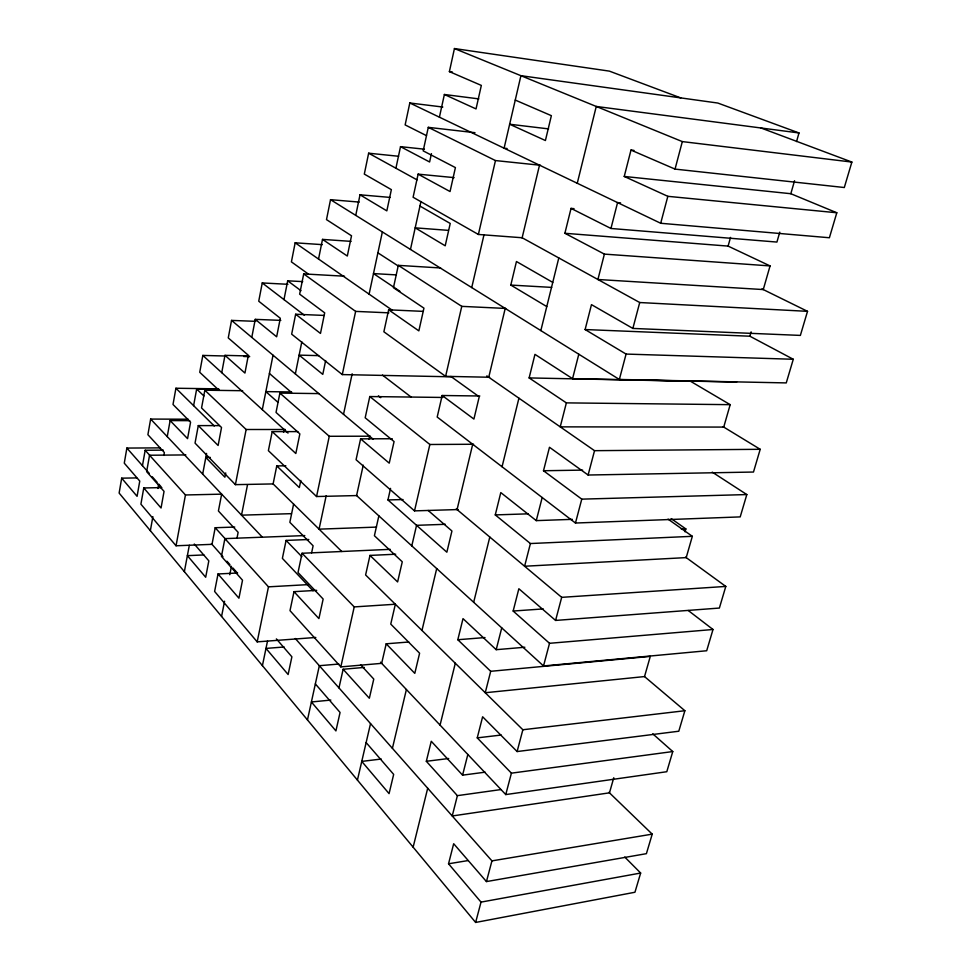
<?xml version="1.0" encoding="UTF-8"?>
<svg xmlns="http://www.w3.org/2000/svg" width="971" height="971" viewBox="0 0 971 971"><rect width="100%" height="100%" fill="white"/><g stroke="black" fill="none" stroke-linecap="round" stroke-linejoin="round"><path stroke-width="1.46" d="M136.693 477.914L121.691 478.169L119.13 493.074L475.632 922.45L634.949 892.252L640.654 873.038L624.754 857.041M159.997 447.874L126.873 448.068L124.276 463.167L139.763 481.058L137.081 496.315L121.691 478.169M142.458 465.704L145.177 450.253L163.322 450.131M188.168 419.217L150.651 419.071L147.895 434.705L164.378 452.535L163.868 455.411M161.854 487.6L143.769 487.964L140.904 504.167L176.042 545.775L212.285 544.33M185.862 454.926L149.546 455.241L146.645 471.651L164.05 491.375L161.052 507.991L143.769 487.964M150.359 530.688L152.872 516.657M157.933 488.449L158.722 484.092M167.243 436.61L170.119 420.589L189.733 420.661M218.329 388.861L175.921 388.242L173.008 404.47L190.583 422.191L187.561 438.625L170.119 420.589M193.605 405.66L196.664 389.031L219.252 389.347M225.515 356.017L202.83 355.422L199.735 372.281L218.511 389.844M176.042 545.775L185.449 494.967L149.546 455.241M219.373 425.626L198.29 425.601L195.037 443.116L235.407 484.65L273.191 483.922M242.641 390.718L204.845 390.196L201.555 407.954L221.534 427.495L218.123 445.495L198.29 425.601M184.369 571.652L189.321 545.301M202.684 474.103L206.568 453.421M221.74 372.658L224.981 355.35L249.049 355.993M255.713 321.34L231.547 320.406L228.258 337.932L248.345 355.277L244.935 373.058L224.981 355.35M212.006 544.343L215.198 527.726L234.751 527.059M225.733 472.938L224.908 477.198L205.816 457.475L210.319 457.426M251.792 337.386L255.252 319.362L280.813 320.369M287.914 284.297L262.255 282.949L258.735 301.216L280.303 318.27L276.65 336.803L255.252 319.362M237.64 572.987L218.026 573.97L214.615 591.46L257.181 641.867L315.806 637.462M304.797 535.579L224.896 538.626L221.449 556.359L242.519 580.221L238.927 598.185L218.026 573.97M235.407 484.65L246.136 429.498L204.845 390.196M221.57 616.451L224.568 601.243M229.787 574.735L231.438 566.324M237.021 538.019L238.138 532.326L218.414 510.989L221.655 494.154L185.449 494.967M247.52 484.699L241.524 515.164L291.434 513.659M262.304 409.641L273.021 355.204M283.981 299.602L287.683 280.813L302.721 281.614M322.348 244.643L295.16 242.811L291.409 261.879L308.499 274.15M297.879 431.61L272.196 431.622L268.384 450.678L316.558 496.533L357.255 495.55M319.022 393.607L279.891 393.085L276.031 412.432L299.857 433.879L295.827 453.518L272.196 431.622M324.241 315.429L295.645 314.24L291.664 334.17L342.29 374.588L451.357 376.809M344.511 276.213L303.705 273.907L299.651 294.152L324.69 312.856L320.479 333.429L295.645 314.24M285.85 465.801L276.759 465.91L273.118 483.922L341.768 551.504M283.544 432.326L284.115 429.51M295.342 373.92L301.811 341.865M318.537 259.039L322.506 239.4L351.101 241.378M359.246 202.089L330.528 199.674L326.499 219.616L351.514 235.783L347.315 256.028L322.506 239.4M257.181 641.867L268.469 586.836L224.896 538.626M308.802 539.512L286.093 540.41L282.379 558.374L313.05 590.805M293.606 504.095L289.844 522.313L313.111 545.787L311.606 552.887M262.413 665.645L267.511 641.042M300.804 480.451L299.323 487.576L276.759 465.91M325.649 360.557L322.785 374.381L299.141 355.119L318.658 355.641M355.75 215.368L360.01 194.807L390.148 197.416M398.596 156.27L368.64 153.2L364.307 174.088L391.362 189.636L386.834 210.865L360.01 194.807M316.704 590.356L293.995 591.667L290.001 610.65L340.821 666.895L381.627 663.351M390.257 549.343L302.078 553.264L298.024 572.538L323.149 599.046L318.913 618.6L293.995 591.667M316.558 496.533L329.266 436.282L279.891 393.085M342.29 374.588L355.629 311.388L303.705 273.907M326.195 495.683L319.071 529.159L376.53 527.095M343.516 414.338L352.157 373.774M369.101 294.152L382.356 231.935M395.913 168.226L400.513 146.657L424.424 149.194M442.825 107.041L409.811 102.987L405.138 124.907L426.487 135.649M392.296 438.746L360.605 438.843L356.066 459.732L414.52 510.88L458.276 509.544M442.764 397.455L369.793 396.544L365.181 417.785L394.068 441.574L389.237 463.155L360.605 438.843M423.247 311.375L388.643 309.822L383.873 331.779L445.604 376.347L489.578 377.246M440.616 267.972L398.304 265.362L393.449 287.695L423.939 308.147L418.853 330.868L388.643 309.822M454.137 177.62L418.113 174.149L413.1 197.247L478.387 234.46L522.252 237.761M475.001 132.699L428.284 127.347L423.186 150.857L455.411 167.595L450.046 191.542L418.113 174.149M307.467 719.912L319.338 665.705L338.855 664.043M363.239 465.158L356.588 495.562L543.529 665.96L706.694 650.752L713.005 629.499L688.269 610.516M368.944 439.086L369.575 436.197M410.466 249.426L420.953 201.531M431.44 153.624L429.607 161.987L400.513 146.657M439.414 117.175L444.378 94.49L478.837 98.896M444.378 94.49L476.033 108.922L481.337 85.412L449.391 71.611L454.44 48.55L609.375 71.126L680.756 97.901M340.821 666.895L354.221 606.911L302.078 553.264M338.964 687.905L343.139 669.262L364.259 667.417M395.707 554.223L369.987 555.412L365.606 574.966L522.859 729.755L684.871 710.723L678.79 731.224L517.106 751.554L482.623 716.768L477.247 737.875L511.414 773.159L672.769 751.554L666.798 771.714L505.757 794.581L380.547 662.173M378.86 515.868L374.405 535.725L402.273 561.796L397.612 581.945L369.987 555.412M428.162 510.467L451.94 530.991L446.854 552.208L387.951 499.944L390.548 488.377M414.52 510.88L429.862 444.487L369.793 396.544M445.604 376.347L461.771 306.363L398.304 265.362M478.387 234.46L495.465 160.567L428.284 127.347M479.82 395.998L442.169 395.5L437.193 417.045L575.463 523.029L740.205 516.9L746.82 494.567L712.241 472.137M381.664 663.351L386.191 643.809L408.791 642.001M395.343 604.241L390.755 624.098L419.606 653.216L414.799 673.364L386.191 643.809M357.425 780.089L370.534 723.601M411.789 545.884L416.559 525.323L445.337 524.304M471.736 287.574L483.971 234.885M392.405 748.338L406.4 689.507M421.972 630.446L436.707 568.593M457.062 509.581L472.707 444.257M488.753 377.234L505.223 308.414M546.77 306.593L510.807 285.073L516.451 261.527L552.754 282.391M522.143 237.761L539.512 165.167M500.902 789.569L457.39 795.65L426.33 761.3L431.258 741.261L462.584 775.149L485.148 772.176M490.695 671.301L485.245 692.736L644.526 676.569L650.291 656.396L490.695 671.301L457.814 639.731L463.009 618.624L496.193 649.684L524.862 647.244M502.056 466.76L518.927 398.183M440.057 725.106L455.302 663.254M413.136 847.173L427.701 788.246M473.678 602.287L489.797 537.048M530.409 543.542L524.607 566.239L686.218 557.609L692.335 536.32L530.409 543.542L495.271 514.909L500.793 492.588L536.271 520.626L572.32 519.351M566.372 402.88L560.231 426.864L723.735 427.082L730.18 404.664L566.372 402.88L529.134 377.925L534.96 354.366L572.562 378.666L736.686 382.052M540.835 330.589L558.798 257.946M604.399 254.111L597.905 279.49L763.267 289.564L770.064 265.92L604.399 254.111L564.891 233.283L571.045 208.389L574.043 208.656M577.26 183.264L596.255 106.458L798.999 132.954L796.548 141.56M457.39 795.65L452.231 815.98L609.472 792.834L613.769 777.747M462.584 775.149L467.84 754.479M496.193 649.684L501.74 627.873M746.82 494.567L581.763 499.143L543.505 470.741L549.477 447.267L588.11 475.025L753.484 472.04L760.208 449.306L723.116 426.706M475.632 922.45L481.021 902.108L448.541 863.789L453.675 843.714L486.447 881.583L646.407 853.667L652.221 834.138L608.938 792.324M713.005 629.499L549.525 643.3L513.161 611.038L518.854 588.742L555.582 620.433L719.377 608.052L725.798 586.423L685.526 557.111M536.271 520.626L542.182 497.516M572.562 378.666L578.801 354.221M330.528 199.674L619.352 379.467L786.255 382.914L793.283 359.27L626.077 354.075L585.112 329.545L591.473 304.639L632.861 328.429L800.371 335.408L807.52 311.339L761.932 288.909M779.774 232.166L776.921 242.07L610.953 228.476L617.568 202.587L620.566 202.866M409.811 102.987L660.693 223.269L829.392 237.749L836.808 212.758L667.83 196.324L624.244 176.455L630.992 150.068L634.002 150.408M575.463 523.029L581.763 499.143M588.11 475.025L594.531 450.678L486.823 375.898M505.757 794.581L511.414 773.159M517.106 751.554L522.859 729.755M486.447 881.583L491.933 860.876L295.269 638.493M543.529 665.96L549.525 643.3M555.582 620.433L561.687 597.347L456.273 508.925M619.352 379.467L626.077 354.075M632.861 328.429L639.719 302.527L521.937 237.64M660.693 223.269L667.83 196.324M675.039 169.1L682.322 141.596L851.87 162.06L844.309 187.524L675.039 169.1L630.992 150.068M564.891 233.283L728.104 246.1L730.532 237.397M685.028 531.817L685.854 528.94L671.216 518.611M585.112 329.545L749.867 336.209L751.117 331.864M624.244 176.455L790.819 193.715L794.557 180.74M481.021 902.108L640.654 873.038M491.933 860.876L652.221 834.138M448.541 863.789L467.998 860.585M426.33 761.3L448.699 758.509M381.239 759.031L361.77 761.41L389.068 793.623L393.668 774.397L366.14 742.584M477.247 737.875L501.218 735.035M330.832 700.067L311.4 701.984L335.917 730.908L340.068 712.459L315.357 683.912M457.814 639.731L485.002 637.559M284.127 646.989L265.981 648.41L288.12 674.517L291.895 656.809L276.371 638.882M513.161 611.038L543.25 608.914M561.687 597.347L725.798 586.423M354.221 606.911L394.966 604.265M268.469 586.836L307.807 584.639M203.898 554.939L187.379 555.655L205.682 577.247L208.826 560.85L194.285 544.039M681.326 529.122L685.854 528.94M495.271 514.909L528.358 513.829M387.951 499.944L403.05 499.543M543.505 470.741L582.636 470.11M594.531 450.678L760.208 449.306M429.862 444.487L473.557 444.257M329.266 436.282L370.23 436.197M246.136 429.498L285.353 429.51M291.591 391.968L265.86 391.616L277.937 402.334M529.134 377.925L690.466 381.239L730.18 404.664M243.648 356.491L249.705 356.648M355.629 311.388L388.898 312.844M461.771 306.363L505.697 308.438M639.719 302.527L807.52 311.339M510.807 285.073L551.698 287.392M396.119 274.89L373.483 273.579L399.87 291.264M448.396 230.37L415.187 227.833L445.204 245.797L450.228 223.464L419.958 206.07M495.465 160.567L540.446 165.264M507.105 148.514L504.095 148.187L520.917 75.689L717.812 103.047L798.999 132.954M548.579 128.888L509.654 124.239L545.411 140.528L551.37 115.67L515.261 100.074M449.391 71.611L452.389 72.024M760.997 127.99L851.87 162.06M454.44 48.55L682.322 141.596M790.819 193.715L836.808 212.758M728.104 246.1L770.064 265.92M571.045 208.389L610.953 228.476M749.867 336.209L793.283 359.27M368.64 153.2L417.032 179.866M377.901 252.836L398.171 265.933M295.16 242.811L392.393 310.319M668.06 519.133L692.335 536.32M450.884 376.445L479.225 396.799L473.909 419.071L442.169 395.5M287.683 280.813L300.998 290.705M262.255 282.949L304.469 315.308M382.453 375.085L411.121 397.066M378.411 395.84L380.753 397.685M231.547 320.406L373.155 439.195M644.55 676.593L684.871 710.723M269.428 373.471L291.567 392.575M652.755 733.821L672.769 751.554M202.83 355.422L288.023 433.078M196.664 389.031L203.91 395.986M175.921 388.242L214.263 425.99M286.093 540.41L301.835 556.674M150.651 419.071L262.364 537.194M360.557 664.771L373.774 679.069L369.344 698.258L343.139 669.262M145.177 450.253L149.983 455.581M215.198 527.726L225.964 539.633M126.873 448.068L149.303 473.435M152.241 476.749L157.12 482.284M159.074 484.493L161.028 486.702M211.447 543.699L222.954 556.723M226.935 561.226L229.921 564.6M232.906 567.974L236.888 572.477"/></g></svg>
